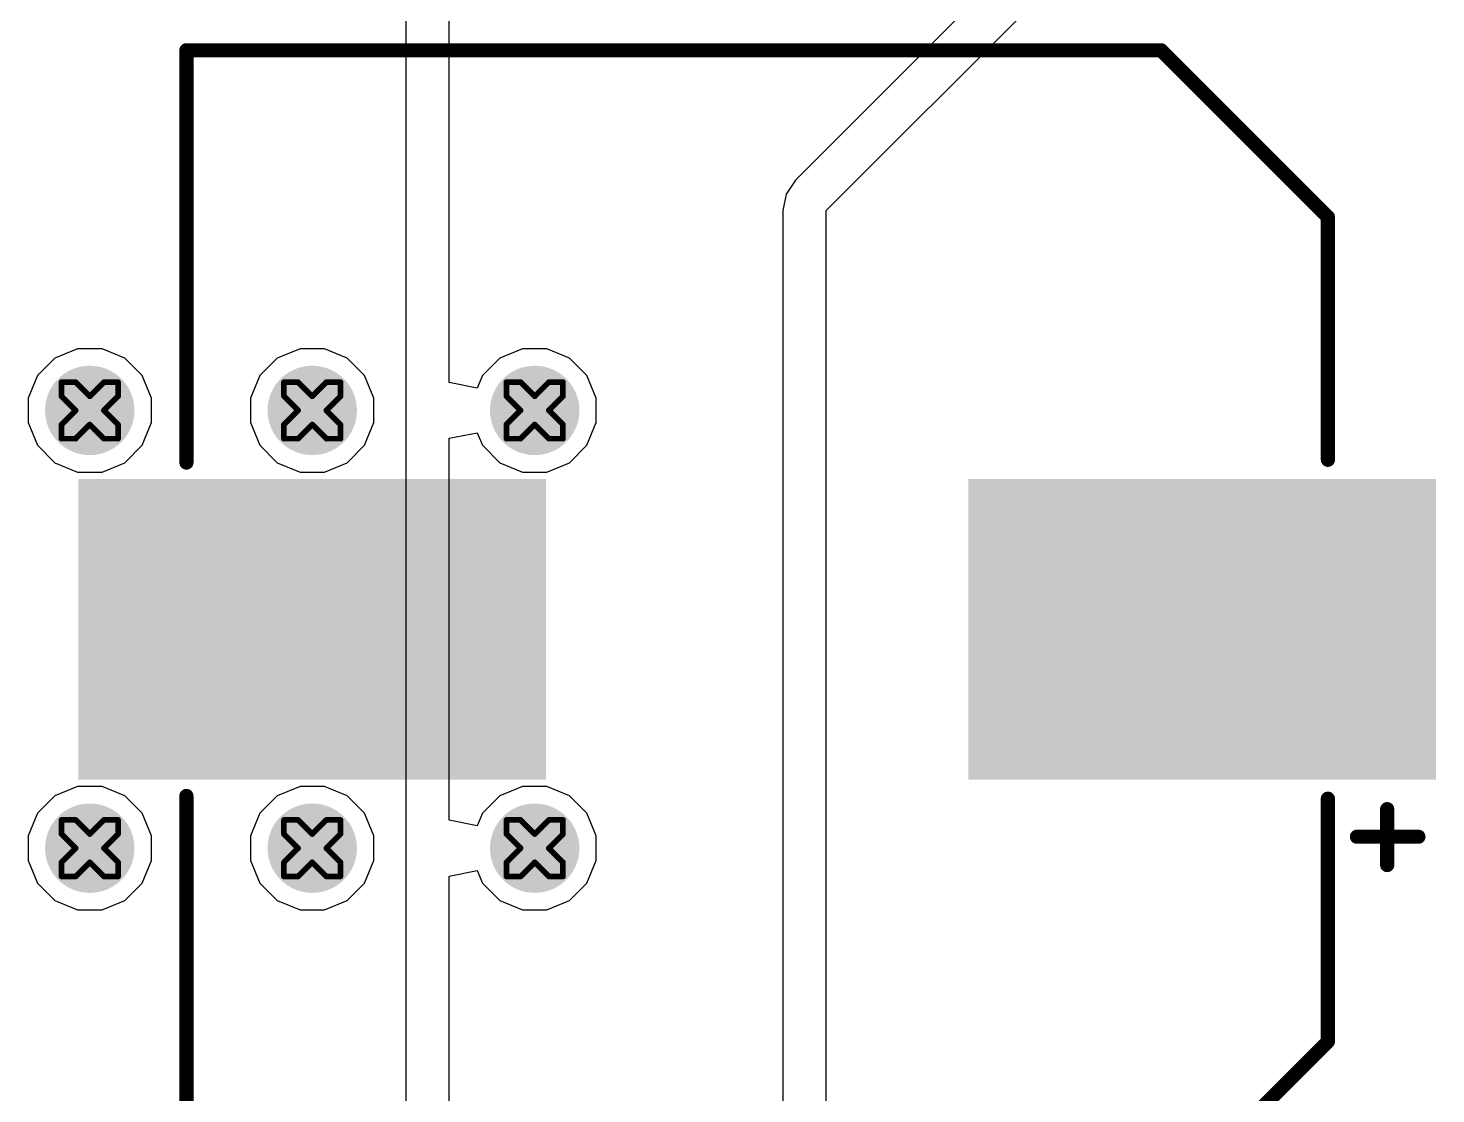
# Model space of a CAD drawing. Header units: inches. Extents: x 0 to 5379, y 0 to 5429.
# Drawn here: x 213.04 to 225.7, y 44.91 to 54.49 of the extents above; entities that cross this region are included whole.
import ezdxf

# ---------------------------------------------------------------- set-up
doc = ezdxf.new("R2010")
doc.units = ezdxf.units.IN
for name, color, linetype in [('Bottom Layer', 5, 'Continuous'), ('Bottom Solder', 6, 'Continuous'), ('Drill Drawing', 1, 'Continuous'), ('GND01', 16, 'Continuous'), ('GND02', 76, 'Continuous'), ('PWR', 156, 'Continuous'), ('SIG 01', 90, 'Continuous'), ('Top Layer', 1, 'Continuous'), ('Top Overlay', 2, 'Continuous'), ('Top Paste', 8, 'Continuous'), ('Top Solder', 216, 'Continuous'), ('Via Holes', 16, 'Continuous')]:
    doc.layers.add(name, color=color, linetype=linetype)

# ---------------------------------------------------------------- blocks, each defined once
blk = doc.blocks.new('UCD_220_F_10__D___8')
at = {"layer": 'Top Layer'}
for points in [[(-6, 1.25), (-2, 1.25), (-2, -1.25), (-6, -1.25)], [(2, 1.25), (6, 1.25), (6, -1.25), (2, -1.25)]]:
    blk.add_hatch(color=1, dxfattribs=at).paths.add_polyline_path(points)
at = {"layer": 'Top Paste'}
for points in [[(-6, 1.25), (-2, 1.25), (-2, -1.25), (-6, -1.25)], [(2, 1.25), (6, 1.25), (6, -1.25), (2, -1.25)]]:
    blk.add_hatch(color=8, dxfattribs=at).paths.add_polyline_path(points)
at = {"layer": 'Top Solder'}
for points in [[(-6.102, 1.352), (-1.898, 1.352), (-1.898, -1.352), (-6.102, -1.352)], [(1.898, 1.352), (6.102, 1.352), (6.102, -1.352), (1.898, -1.352)]]:
    blk.add_hatch(color=216, dxfattribs=at).paths.add_polyline_path(points)
at = {"layer": 'Top Overlay'}
for points in [[(-3.632, 5.207, 0.127, 0.127, 0), (-5.131, 3.708, 0.127, 0.127, 0)], [(5.131, 5.207, 0.127, 0.127, 0), (-3.632, 5.207, 0.127, 0.127, 0)], [(5.131, 5.207, 0.127, 0.127, 0), (5.131, 1.499, 0.127, 0.127, 0)], [(-5.131, 3.708, 0.127, 0.127, 0), (-5.131, 1.524, 0.127, 0.127, 0)], [(-5.664, 2.121, 0.127, 0.127, 0), (-5.664, 1.618, 0.127, 0.127, 0)], [(-5.392, 1.866, 0.127, 0.127, 0), (-5.946, 1.866, 0.127, 0.127, 0)], [(-5.131, -1.524, 0.127, 0.127, 0), (-5.131, -3.708, 0.127, 0.127, 0)], [(5.131, -1.499, 0.127, 0.127, 0), (5.131, -5.207, 0.127, 0.127, 0)], [(-3.632, -5.207, 0.127, 0.127, 0), (-5.131, -3.708, 0.127, 0.127, 0)], [(5.131, -5.207, 0.127, 0.127, 0), (-3.632, -5.207, 0.127, 0.127, 0)]]:
    blk.add_lwpolyline(points, format="xyseb", dxfattribs=at)
for points in [[(-3.664, 5.207, 0.0635, 0.0635, 1), (-3.6, 5.207, 0.0635, 0.0635, 1)], [(-3.664, 5.207, 0.0635, 0.0635, 1), (-3.6, 5.207, 0.0635, 0.0635, 1)], [(5.099, 5.207, 0.0635, 0.0635, 1), (5.163, 5.207, 0.0635, 0.0635, 1)], [(5.099, 5.207, 0.0635, 0.0635, 1), (5.163, 5.207, 0.0635, 0.0635, 1)], [(-5.163, 3.708, 0.0635, 0.0635, 1), (-5.099, 3.708, 0.0635, 0.0635, 1)], [(-5.163, 3.708, 0.0635, 0.0635, 1), (-5.099, 3.708, 0.0635, 0.0635, 1)], [(-5.696, 2.121, 0.0635, 0.0635, 1), (-5.632, 2.121, 0.0635, 0.0635, 1)], [(-5.977, 1.866, 0.0635, 0.0635, 1), (-5.914, 1.866, 0.0635, 0.0635, 1)], [(-5.424, 1.866, 0.0635, 0.0635, 1), (-5.36, 1.866, 0.0635, 0.0635, 1)], [(-5.696, 1.618, 0.0635, 0.0635, 1), (-5.632, 1.618, 0.0635, 0.0635, 1)], [(-5.163, 1.524, 0.0635, 0.0635, 1), (-5.099, 1.524, 0.0635, 0.0635, 1)], [(5.099, 1.499, 0.0635, 0.0635, 1), (5.163, 1.499, 0.0635, 0.0635, 1)], [(-5.163, -1.524, 0.0635, 0.0635, 1), (-5.099, -1.524, 0.0635, 0.0635, 1)], [(5.099, -1.499, 0.0635, 0.0635, 1), (5.163, -1.499, 0.0635, 0.0635, 1)], [(-5.163, -3.708, 0.0635, 0.0635, 1), (-5.099, -3.708, 0.0635, 0.0635, 1)], [(-5.163, -3.708, 0.0635, 0.0635, 1), (-5.099, -3.708, 0.0635, 0.0635, 1)], [(-3.664, -5.207, 0.0635, 0.0635, 1), (-3.6, -5.207, 0.0635, 0.0635, 1)], [(-3.664, -5.207, 0.0635, 0.0635, 1), (-3.6, -5.207, 0.0635, 0.0635, 1)], [(5.099, -5.207, 0.0635, 0.0635, 1), (5.163, -5.207, 0.0635, 0.0635, 1)], [(5.099, -5.207, 0.0635, 0.0635, 1), (5.163, -5.207, 0.0635, 0.0635, 1)]]:
    blk.add_lwpolyline(points, format="xyseb", close=True, dxfattribs=at)

msp = doc.modelspace()

# ---------------------------------------------------------------- hatches: boundary and pattern name
at = {"layer": 'Bottom Layer'}
h = msp.add_hatch(color=5, dxfattribs=at)
edge = h.paths.add_edge_path()
edge.add_arc((213.597, 51.054), 0.3, 0, 360)
h = msp.add_hatch(color=5, dxfattribs=at)
edge = h.paths.add_edge_path()
edge.add_arc((215.597, 51.054), 0.3, 0, 360)
h = msp.add_hatch(color=5, dxfattribs=at)
edge = h.paths.add_edge_path()
edge.add_arc((217.597, 51.054), 0.3, 0, 360)
h = msp.add_hatch(color=5, dxfattribs=at)
edge = h.paths.add_edge_path()
edge.add_arc((213.597, 47.117), 0.3, 0, 360)
h = msp.add_hatch(color=5, dxfattribs=at)
edge = h.paths.add_edge_path()
edge.add_arc((215.597, 47.117), 0.3, 0, 360)
h = msp.add_hatch(color=5, dxfattribs=at)
edge = h.paths.add_edge_path()
edge.add_arc((217.597, 47.117), 0.3, 0, 360)
at = {"layer": 'Bottom Solder'}
h = msp.add_hatch(color=6, dxfattribs=at)
edge = h.paths.add_edge_path()
edge.add_arc((213.597, 51.054), 0.402, 0, 360)
h = msp.add_hatch(color=6, dxfattribs=at)
edge = h.paths.add_edge_path()
edge.add_arc((215.597, 51.054), 0.402, 0, 360)
h = msp.add_hatch(color=6, dxfattribs=at)
edge = h.paths.add_edge_path()
edge.add_arc((217.597, 51.054), 0.402, 0, 360)
h = msp.add_hatch(color=6, dxfattribs=at)
edge = h.paths.add_edge_path()
edge.add_arc((213.597, 47.117), 0.402, 0, 360)
h = msp.add_hatch(color=6, dxfattribs=at)
edge = h.paths.add_edge_path()
edge.add_arc((215.597, 47.117), 0.402, 0, 360)
h = msp.add_hatch(color=6, dxfattribs=at)
edge = h.paths.add_edge_path()
edge.add_arc((217.597, 47.117), 0.402, 0, 360)
at = {"layer": 'GND01'}
h = msp.add_hatch(color=16, dxfattribs=at)
edge = h.paths.add_edge_path()
edge.add_arc((213.597, 51.054), 0.3, 0, 360)
h = msp.add_hatch(color=16, dxfattribs=at)
edge = h.paths.add_edge_path()
edge.add_arc((215.597, 51.054), 0.3, 0, 360)
h = msp.add_hatch(color=16, dxfattribs=at)
edge = h.paths.add_edge_path()
edge.add_arc((217.597, 51.054), 0.3, 0, 360)
h = msp.add_hatch(color=16, dxfattribs=at)
edge = h.paths.add_edge_path()
edge.add_arc((213.597, 47.117), 0.3, 0, 360)
h = msp.add_hatch(color=16, dxfattribs=at)
edge = h.paths.add_edge_path()
edge.add_arc((215.597, 47.117), 0.3, 0, 360)
h = msp.add_hatch(color=16, dxfattribs=at)
edge = h.paths.add_edge_path()
edge.add_arc((217.597, 47.117), 0.3, 0, 360)
at = {"layer": 'GND02'}
h = msp.add_hatch(color=76, dxfattribs=at)
edge = h.paths.add_edge_path()
edge.add_arc((213.597, 51.054), 0.3, 0, 360)
h = msp.add_hatch(color=76, dxfattribs=at)
edge = h.paths.add_edge_path()
edge.add_arc((215.597, 51.054), 0.3, 0, 360)
h = msp.add_hatch(color=76, dxfattribs=at)
edge = h.paths.add_edge_path()
edge.add_arc((217.597, 51.054), 0.3, 0, 360)
h = msp.add_hatch(color=76, dxfattribs=at)
edge = h.paths.add_edge_path()
edge.add_arc((213.597, 47.117), 0.3, 0, 360)
h = msp.add_hatch(color=76, dxfattribs=at)
edge = h.paths.add_edge_path()
edge.add_arc((215.597, 47.117), 0.3, 0, 360)
h = msp.add_hatch(color=76, dxfattribs=at)
edge = h.paths.add_edge_path()
edge.add_arc((217.597, 47.117), 0.3, 0, 360)
at = {"layer": 'PWR'}
h = msp.add_hatch(color=156, dxfattribs=at)
edge = h.paths.add_edge_path()
edge.add_arc((213.597, 51.054), 0.3, 0, 360)
h = msp.add_hatch(color=156, dxfattribs=at)
edge = h.paths.add_edge_path()
edge.add_arc((215.597, 51.054), 0.3, 0, 360)
h = msp.add_hatch(color=156, dxfattribs=at)
edge = h.paths.add_edge_path()
edge.add_arc((217.597, 51.054), 0.3, 0, 360)
h = msp.add_hatch(color=156, dxfattribs=at)
edge = h.paths.add_edge_path()
edge.add_arc((213.597, 47.117), 0.3, 0, 360)
h = msp.add_hatch(color=156, dxfattribs=at)
edge = h.paths.add_edge_path()
edge.add_arc((215.597, 47.117), 0.3, 0, 360)
h = msp.add_hatch(color=156, dxfattribs=at)
edge = h.paths.add_edge_path()
edge.add_arc((217.597, 47.117), 0.3, 0, 360)
at = {"layer": 'SIG 01'}
h = msp.add_hatch(color=90, dxfattribs=at)
edge = h.paths.add_edge_path()
edge.add_arc((213.597, 51.054), 0.3, 0, 360)
h = msp.add_hatch(color=90, dxfattribs=at)
edge = h.paths.add_edge_path()
edge.add_arc((215.597, 51.054), 0.3, 0, 360)
h = msp.add_hatch(color=90, dxfattribs=at)
edge = h.paths.add_edge_path()
edge.add_arc((217.597, 51.054), 0.3, 0, 360)
h = msp.add_hatch(color=90, dxfattribs=at)
edge = h.paths.add_edge_path()
edge.add_arc((213.597, 47.117), 0.3, 0, 360)
h = msp.add_hatch(color=90, dxfattribs=at)
edge = h.paths.add_edge_path()
edge.add_arc((215.597, 47.117), 0.3, 0, 360)
h = msp.add_hatch(color=90, dxfattribs=at)
edge = h.paths.add_edge_path()
edge.add_arc((217.597, 47.117), 0.3, 0, 360)
at = {"layer": 'Top Layer'}
h = msp.add_hatch(color=1, dxfattribs=at)
edge = h.paths.add_edge_path()
edge.add_arc((213.597, 51.054), 0.3, 0, 360)
h = msp.add_hatch(color=1, dxfattribs=at)
edge = h.paths.add_edge_path()
edge.add_arc((215.597, 51.054), 0.3, 0, 360)
h = msp.add_hatch(color=1, dxfattribs=at)
edge = h.paths.add_edge_path()
edge.add_arc((217.597, 51.054), 0.3, 0, 360)
h = msp.add_hatch(color=1, dxfattribs=at)
edge = h.paths.add_edge_path()
edge.add_arc((213.597, 47.117), 0.3, 0, 360)
h = msp.add_hatch(color=1, dxfattribs=at)
edge = h.paths.add_edge_path()
edge.add_arc((215.597, 47.117), 0.3, 0, 360)
h = msp.add_hatch(color=1, dxfattribs=at)
edge = h.paths.add_edge_path()
edge.add_arc((217.597, 47.117), 0.3, 0, 360)
at = {"layer": 'Top Solder'}
h = msp.add_hatch(color=216, dxfattribs=at)
edge = h.paths.add_edge_path()
edge.add_arc((213.597, 51.054), 0.402, 0, 360)
h = msp.add_hatch(color=216, dxfattribs=at)
edge = h.paths.add_edge_path()
edge.add_arc((215.597, 51.054), 0.402, 0, 360)
h = msp.add_hatch(color=216, dxfattribs=at)
edge = h.paths.add_edge_path()
edge.add_arc((217.597, 51.054), 0.402, 0, 360)
h = msp.add_hatch(color=216, dxfattribs=at)
edge = h.paths.add_edge_path()
edge.add_arc((213.597, 47.117), 0.402, 0, 360)
h = msp.add_hatch(color=216, dxfattribs=at)
edge = h.paths.add_edge_path()
edge.add_arc((215.597, 47.117), 0.402, 0, 360)
h = msp.add_hatch(color=216, dxfattribs=at)
edge = h.paths.add_edge_path()
edge.add_arc((217.597, 47.117), 0.402, 0, 360)
at = {"layer": 'Via Holes'}
h = msp.add_hatch(color=7, dxfattribs=at)
edge = h.paths.add_edge_path()
edge.add_arc((213.597, 51.054), 0.15, 0, 360)
h = msp.add_hatch(color=7, dxfattribs=at)
edge = h.paths.add_edge_path()
edge.add_arc((215.597, 51.054), 0.15, 0, 360)
h = msp.add_hatch(color=7, dxfattribs=at)
edge = h.paths.add_edge_path()
edge.add_arc((217.597, 51.054), 0.15, 0, 360)
h = msp.add_hatch(color=7, dxfattribs=at)
edge = h.paths.add_edge_path()
edge.add_arc((213.597, 47.117), 0.15, 0, 360)
h = msp.add_hatch(color=7, dxfattribs=at)
edge = h.paths.add_edge_path()
edge.add_arc((215.597, 47.117), 0.15, 0, 360)
h = msp.add_hatch(color=7, dxfattribs=at)
edge = h.paths.add_edge_path()
edge.add_arc((217.597, 47.117), 0.15, 0, 360)

# ---------------------------------------------------------------- linework, layer by layer
at = {"layer": 'Drill Drawing'}
for points in [[(213.343, 51.181, 0.0508, 0.0508, 0), (213.343, 51.308, 0.0508, 0.0508, 0)], [(213.343, 51.308, 0.0508, 0.0508, 0), (213.47, 51.308, 0.0508, 0.0508, 0)], [(213.47, 51.308, 0.0508, 0.0508, 0), (213.597, 51.181, 0.0508, 0.0508, 0)], [(213.597, 51.181, 0.0508, 0.0508, 0), (213.724, 51.308, 0.0508, 0.0508, 0)], [(213.724, 51.308, 0.0508, 0.0508, 0), (213.851, 51.308, 0.0508, 0.0508, 0)], [(213.851, 51.181, 0.0508, 0.0508, 0), (213.851, 51.308, 0.0508, 0.0508, 0)], [(215.343, 51.181, 0.0508, 0.0508, 0), (215.343, 51.308, 0.0508, 0.0508, 0)], [(215.343, 51.308, 0.0508, 0.0508, 0), (215.47, 51.308, 0.0508, 0.0508, 0)], [(215.47, 51.308, 0.0508, 0.0508, 0), (215.597, 51.181, 0.0508, 0.0508, 0)], [(215.597, 51.181, 0.0508, 0.0508, 0), (215.724, 51.308, 0.0508, 0.0508, 0)], [(215.724, 51.308, 0.0508, 0.0508, 0), (215.851, 51.308, 0.0508, 0.0508, 0)], [(215.851, 51.181, 0.0508, 0.0508, 0), (215.851, 51.308, 0.0508, 0.0508, 0)], [(217.343, 51.181, 0.0508, 0.0508, 0), (217.343, 51.308, 0.0508, 0.0508, 0)], [(217.343, 51.308, 0.0508, 0.0508, 0), (217.47, 51.308, 0.0508, 0.0508, 0)], [(217.47, 51.308, 0.0508, 0.0508, 0), (217.597, 51.181, 0.0508, 0.0508, 0)], [(217.597, 51.181, 0.0508, 0.0508, 0), (217.724, 51.308, 0.0508, 0.0508, 0)], [(217.724, 51.308, 0.0508, 0.0508, 0), (217.851, 51.308, 0.0508, 0.0508, 0)], [(217.851, 51.181, 0.0508, 0.0508, 0), (217.851, 51.308, 0.0508, 0.0508, 0)], [(213.343, 51.181, 0.0508, 0.0508, 0), (213.47, 51.054, 0.0508, 0.0508, 0)], [(213.724, 51.054, 0.0508, 0.0508, 0), (213.851, 51.181, 0.0508, 0.0508, 0)], [(215.343, 51.181, 0.0508, 0.0508, 0), (215.47, 51.054, 0.0508, 0.0508, 0)], [(215.724, 51.054, 0.0508, 0.0508, 0), (215.851, 51.181, 0.0508, 0.0508, 0)], [(217.343, 51.181, 0.0508, 0.0508, 0), (217.47, 51.054, 0.0508, 0.0508, 0)], [(217.724, 51.054, 0.0508, 0.0508, 0), (217.851, 51.181, 0.0508, 0.0508, 0)], [(213.343, 50.927, 0.0508, 0.0508, 0), (213.47, 51.054, 0.0508, 0.0508, 0)], [(213.724, 51.054, 0.0508, 0.0508, 0), (213.851, 50.927, 0.0508, 0.0508, 0)], [(215.343, 50.927, 0.0508, 0.0508, 0), (215.47, 51.054, 0.0508, 0.0508, 0)], [(215.724, 51.054, 0.0508, 0.0508, 0), (215.851, 50.927, 0.0508, 0.0508, 0)], [(217.343, 50.927, 0.0508, 0.0508, 0), (217.47, 51.054, 0.0508, 0.0508, 0)], [(217.724, 51.054, 0.0508, 0.0508, 0), (217.851, 50.927, 0.0508, 0.0508, 0)], [(213.343, 50.8, 0.0508, 0.0508, 0), (213.343, 50.927, 0.0508, 0.0508, 0)], [(213.47, 50.8, 0.0508, 0.0508, 0), (213.597, 50.927, 0.0508, 0.0508, 0)], [(213.597, 50.927, 0.0508, 0.0508, 0), (213.724, 50.8, 0.0508, 0.0508, 0)], [(213.851, 50.8, 0.0508, 0.0508, 0), (213.851, 50.927, 0.0508, 0.0508, 0)], [(215.343, 50.8, 0.0508, 0.0508, 0), (215.343, 50.927, 0.0508, 0.0508, 0)], [(215.47, 50.8, 0.0508, 0.0508, 0), (215.597, 50.927, 0.0508, 0.0508, 0)], [(215.597, 50.927, 0.0508, 0.0508, 0), (215.724, 50.8, 0.0508, 0.0508, 0)], [(215.851, 50.8, 0.0508, 0.0508, 0), (215.851, 50.927, 0.0508, 0.0508, 0)], [(217.343, 50.8, 0.0508, 0.0508, 0), (217.343, 50.927, 0.0508, 0.0508, 0)], [(217.47, 50.8, 0.0508, 0.0508, 0), (217.597, 50.927, 0.0508, 0.0508, 0)], [(217.597, 50.927, 0.0508, 0.0508, 0), (217.724, 50.8, 0.0508, 0.0508, 0)], [(217.851, 50.8, 0.0508, 0.0508, 0), (217.851, 50.927, 0.0508, 0.0508, 0)], [(213.343, 50.8, 0.0508, 0.0508, 0), (213.47, 50.8, 0.0508, 0.0508, 0)], [(213.724, 50.8, 0.0508, 0.0508, 0), (213.851, 50.8, 0.0508, 0.0508, 0)], [(215.343, 50.8, 0.0508, 0.0508, 0), (215.47, 50.8, 0.0508, 0.0508, 0)], [(215.724, 50.8, 0.0508, 0.0508, 0), (215.851, 50.8, 0.0508, 0.0508, 0)], [(217.343, 50.8, 0.0508, 0.0508, 0), (217.47, 50.8, 0.0508, 0.0508, 0)], [(217.724, 50.8, 0.0508, 0.0508, 0), (217.851, 50.8, 0.0508, 0.0508, 0)], [(213.343, 47.244, 0.0508, 0.0508, 0), (213.343, 47.371, 0.0508, 0.0508, 0)], [(213.343, 47.371, 0.0508, 0.0508, 0), (213.47, 47.371, 0.0508, 0.0508, 0)], [(213.47, 47.371, 0.0508, 0.0508, 0), (213.597, 47.244, 0.0508, 0.0508, 0)], [(213.597, 47.244, 0.0508, 0.0508, 0), (213.724, 47.371, 0.0508, 0.0508, 0)], [(213.724, 47.371, 0.0508, 0.0508, 0), (213.851, 47.371, 0.0508, 0.0508, 0)], [(213.851, 47.244, 0.0508, 0.0508, 0), (213.851, 47.371, 0.0508, 0.0508, 0)], [(215.343, 47.244, 0.0508, 0.0508, 0), (215.343, 47.371, 0.0508, 0.0508, 0)], [(215.343, 47.371, 0.0508, 0.0508, 0), (215.47, 47.371, 0.0508, 0.0508, 0)], [(215.47, 47.371, 0.0508, 0.0508, 0), (215.597, 47.244, 0.0508, 0.0508, 0)], [(215.597, 47.244, 0.0508, 0.0508, 0), (215.724, 47.371, 0.0508, 0.0508, 0)], [(215.724, 47.371, 0.0508, 0.0508, 0), (215.851, 47.371, 0.0508, 0.0508, 0)], [(215.851, 47.244, 0.0508, 0.0508, 0), (215.851, 47.371, 0.0508, 0.0508, 0)], [(217.343, 47.244, 0.0508, 0.0508, 0), (217.343, 47.371, 0.0508, 0.0508, 0)], [(217.343, 47.371, 0.0508, 0.0508, 0), (217.47, 47.371, 0.0508, 0.0508, 0)], [(217.47, 47.371, 0.0508, 0.0508, 0), (217.597, 47.244, 0.0508, 0.0508, 0)], [(217.597, 47.244, 0.0508, 0.0508, 0), (217.724, 47.371, 0.0508, 0.0508, 0)], [(217.724, 47.371, 0.0508, 0.0508, 0), (217.851, 47.371, 0.0508, 0.0508, 0)], [(217.851, 47.244, 0.0508, 0.0508, 0), (217.851, 47.371, 0.0508, 0.0508, 0)], [(213.343, 47.244, 0.0508, 0.0508, 0), (213.47, 47.117, 0.0508, 0.0508, 0)], [(213.724, 47.117, 0.0508, 0.0508, 0), (213.851, 47.244, 0.0508, 0.0508, 0)], [(215.343, 47.244, 0.0508, 0.0508, 0), (215.47, 47.117, 0.0508, 0.0508, 0)], [(215.724, 47.117, 0.0508, 0.0508, 0), (215.851, 47.244, 0.0508, 0.0508, 0)], [(217.343, 47.244, 0.0508, 0.0508, 0), (217.47, 47.117, 0.0508, 0.0508, 0)], [(217.724, 47.117, 0.0508, 0.0508, 0), (217.851, 47.244, 0.0508, 0.0508, 0)], [(213.343, 46.99, 0.0508, 0.0508, 0), (213.47, 47.117, 0.0508, 0.0508, 0)], [(213.724, 47.117, 0.0508, 0.0508, 0), (213.851, 46.99, 0.0508, 0.0508, 0)], [(215.343, 46.99, 0.0508, 0.0508, 0), (215.47, 47.117, 0.0508, 0.0508, 0)], [(215.724, 47.117, 0.0508, 0.0508, 0), (215.851, 46.99, 0.0508, 0.0508, 0)], [(217.343, 46.99, 0.0508, 0.0508, 0), (217.47, 47.117, 0.0508, 0.0508, 0)], [(217.724, 47.117, 0.0508, 0.0508, 0), (217.851, 46.99, 0.0508, 0.0508, 0)], [(213.343, 46.863, 0.0508, 0.0508, 0), (213.343, 46.99, 0.0508, 0.0508, 0)], [(213.47, 46.863, 0.0508, 0.0508, 0), (213.597, 46.99, 0.0508, 0.0508, 0)], [(213.597, 46.99, 0.0508, 0.0508, 0), (213.724, 46.863, 0.0508, 0.0508, 0)], [(213.851, 46.863, 0.0508, 0.0508, 0), (213.851, 46.99, 0.0508, 0.0508, 0)], [(215.343, 46.863, 0.0508, 0.0508, 0), (215.343, 46.99, 0.0508, 0.0508, 0)], [(215.47, 46.863, 0.0508, 0.0508, 0), (215.597, 46.99, 0.0508, 0.0508, 0)], [(215.597, 46.99, 0.0508, 0.0508, 0), (215.724, 46.863, 0.0508, 0.0508, 0)], [(215.851, 46.863, 0.0508, 0.0508, 0), (215.851, 46.99, 0.0508, 0.0508, 0)], [(217.343, 46.863, 0.0508, 0.0508, 0), (217.343, 46.99, 0.0508, 0.0508, 0)], [(217.47, 46.863, 0.0508, 0.0508, 0), (217.597, 46.99, 0.0508, 0.0508, 0)], [(217.597, 46.99, 0.0508, 0.0508, 0), (217.724, 46.863, 0.0508, 0.0508, 0)], [(217.851, 46.863, 0.0508, 0.0508, 0), (217.851, 46.99, 0.0508, 0.0508, 0)], [(213.343, 46.863, 0.0508, 0.0508, 0), (213.47, 46.863, 0.0508, 0.0508, 0)], [(213.724, 46.863, 0.0508, 0.0508, 0), (213.851, 46.863, 0.0508, 0.0508, 0)], [(215.343, 46.863, 0.0508, 0.0508, 0), (215.47, 46.863, 0.0508, 0.0508, 0)], [(215.724, 46.863, 0.0508, 0.0508, 0), (215.851, 46.863, 0.0508, 0.0508, 0)], [(217.343, 46.863, 0.0508, 0.0508, 0), (217.47, 46.863, 0.0508, 0.0508, 0)], [(217.724, 46.863, 0.0508, 0.0508, 0), (217.851, 46.863, 0.0508, 0.0508, 0)]]:
    msp.add_lwpolyline(points, format="xyseb", dxfattribs=at)
for points in [[(213.33, 51.308, 0.0254, 0.0254, 1), (213.356, 51.308, 0.0254, 0.0254, 1)], [(213.33, 51.308, 0.0254, 0.0254, 1), (213.356, 51.308, 0.0254, 0.0254, 1)], [(213.457, 51.308, 0.0254, 0.0254, 1), (213.483, 51.308, 0.0254, 0.0254, 1)], [(213.457, 51.308, 0.0254, 0.0254, 1), (213.483, 51.308, 0.0254, 0.0254, 1)], [(213.711, 51.308, 0.0254, 0.0254, 1), (213.737, 51.308, 0.0254, 0.0254, 1)], [(213.711, 51.308, 0.0254, 0.0254, 1), (213.737, 51.308, 0.0254, 0.0254, 1)], [(213.838, 51.308, 0.0254, 0.0254, 1), (213.864, 51.308, 0.0254, 0.0254, 1)], [(213.838, 51.308, 0.0254, 0.0254, 1), (213.864, 51.308, 0.0254, 0.0254, 1)], [(215.33, 51.308, 0.0254, 0.0254, 1), (215.356, 51.308, 0.0254, 0.0254, 1)], [(215.33, 51.308, 0.0254, 0.0254, 1), (215.356, 51.308, 0.0254, 0.0254, 1)], [(215.457, 51.308, 0.0254, 0.0254, 1), (215.483, 51.308, 0.0254, 0.0254, 1)], [(215.457, 51.308, 0.0254, 0.0254, 1), (215.483, 51.308, 0.0254, 0.0254, 1)], [(215.711, 51.308, 0.0254, 0.0254, 1), (215.737, 51.308, 0.0254, 0.0254, 1)], [(215.711, 51.308, 0.0254, 0.0254, 1), (215.737, 51.308, 0.0254, 0.0254, 1)], [(215.838, 51.308, 0.0254, 0.0254, 1), (215.864, 51.308, 0.0254, 0.0254, 1)], [(215.838, 51.308, 0.0254, 0.0254, 1), (215.864, 51.308, 0.0254, 0.0254, 1)], [(217.33, 51.308, 0.0254, 0.0254, 1), (217.356, 51.308, 0.0254, 0.0254, 1)], [(217.33, 51.308, 0.0254, 0.0254, 1), (217.356, 51.308, 0.0254, 0.0254, 1)], [(217.457, 51.308, 0.0254, 0.0254, 1), (217.483, 51.308, 0.0254, 0.0254, 1)], [(217.457, 51.308, 0.0254, 0.0254, 1), (217.483, 51.308, 0.0254, 0.0254, 1)], [(217.711, 51.308, 0.0254, 0.0254, 1), (217.737, 51.308, 0.0254, 0.0254, 1)], [(217.711, 51.308, 0.0254, 0.0254, 1), (217.737, 51.308, 0.0254, 0.0254, 1)], [(217.838, 51.308, 0.0254, 0.0254, 1), (217.864, 51.308, 0.0254, 0.0254, 1)], [(217.838, 51.308, 0.0254, 0.0254, 1), (217.864, 51.308, 0.0254, 0.0254, 1)], [(213.33, 51.181, 0.0254, 0.0254, 1), (213.356, 51.181, 0.0254, 0.0254, 1)], [(213.33, 51.181, 0.0254, 0.0254, 1), (213.356, 51.181, 0.0254, 0.0254, 1)], [(213.584, 51.181, 0.0254, 0.0254, 1), (213.61, 51.181, 0.0254, 0.0254, 1)], [(213.584, 51.181, 0.0254, 0.0254, 1), (213.61, 51.181, 0.0254, 0.0254, 1)], [(213.838, 51.181, 0.0254, 0.0254, 1), (213.864, 51.181, 0.0254, 0.0254, 1)], [(213.838, 51.181, 0.0254, 0.0254, 1), (213.864, 51.181, 0.0254, 0.0254, 1)], [(215.33, 51.181, 0.0254, 0.0254, 1), (215.356, 51.181, 0.0254, 0.0254, 1)], [(215.33, 51.181, 0.0254, 0.0254, 1), (215.356, 51.181, 0.0254, 0.0254, 1)], [(215.584, 51.181, 0.0254, 0.0254, 1), (215.61, 51.181, 0.0254, 0.0254, 1)], [(215.584, 51.181, 0.0254, 0.0254, 1), (215.61, 51.181, 0.0254, 0.0254, 1)], [(215.838, 51.181, 0.0254, 0.0254, 1), (215.864, 51.181, 0.0254, 0.0254, 1)], [(215.838, 51.181, 0.0254, 0.0254, 1), (215.864, 51.181, 0.0254, 0.0254, 1)], [(217.33, 51.181, 0.0254, 0.0254, 1), (217.356, 51.181, 0.0254, 0.0254, 1)], [(217.33, 51.181, 0.0254, 0.0254, 1), (217.356, 51.181, 0.0254, 0.0254, 1)], [(217.584, 51.181, 0.0254, 0.0254, 1), (217.61, 51.181, 0.0254, 0.0254, 1)], [(217.584, 51.181, 0.0254, 0.0254, 1), (217.61, 51.181, 0.0254, 0.0254, 1)], [(217.838, 51.181, 0.0254, 0.0254, 1), (217.864, 51.181, 0.0254, 0.0254, 1)], [(217.838, 51.181, 0.0254, 0.0254, 1), (217.864, 51.181, 0.0254, 0.0254, 1)], [(213.457, 51.054, 0.0254, 0.0254, 1), (213.483, 51.054, 0.0254, 0.0254, 1)], [(213.457, 51.054, 0.0254, 0.0254, 1), (213.483, 51.054, 0.0254, 0.0254, 1)], [(213.711, 51.054, 0.0254, 0.0254, 1), (213.737, 51.054, 0.0254, 0.0254, 1)], [(213.711, 51.054, 0.0254, 0.0254, 1), (213.737, 51.054, 0.0254, 0.0254, 1)], [(215.457, 51.054, 0.0254, 0.0254, 1), (215.483, 51.054, 0.0254, 0.0254, 1)], [(215.457, 51.054, 0.0254, 0.0254, 1), (215.483, 51.054, 0.0254, 0.0254, 1)], [(215.711, 51.054, 0.0254, 0.0254, 1), (215.737, 51.054, 0.0254, 0.0254, 1)], [(215.711, 51.054, 0.0254, 0.0254, 1), (215.737, 51.054, 0.0254, 0.0254, 1)], [(217.457, 51.054, 0.0254, 0.0254, 1), (217.483, 51.054, 0.0254, 0.0254, 1)], [(217.457, 51.054, 0.0254, 0.0254, 1), (217.483, 51.054, 0.0254, 0.0254, 1)], [(217.711, 51.054, 0.0254, 0.0254, 1), (217.737, 51.054, 0.0254, 0.0254, 1)], [(217.711, 51.054, 0.0254, 0.0254, 1), (217.737, 51.054, 0.0254, 0.0254, 1)], [(213.33, 50.927, 0.0254, 0.0254, 1), (213.356, 50.927, 0.0254, 0.0254, 1)], [(213.33, 50.927, 0.0254, 0.0254, 1), (213.356, 50.927, 0.0254, 0.0254, 1)], [(213.584, 50.927, 0.0254, 0.0254, 1), (213.61, 50.927, 0.0254, 0.0254, 1)], [(213.584, 50.927, 0.0254, 0.0254, 1), (213.61, 50.927, 0.0254, 0.0254, 1)], [(213.838, 50.927, 0.0254, 0.0254, 1), (213.864, 50.927, 0.0254, 0.0254, 1)], [(213.838, 50.927, 0.0254, 0.0254, 1), (213.864, 50.927, 0.0254, 0.0254, 1)], [(215.33, 50.927, 0.0254, 0.0254, 1), (215.356, 50.927, 0.0254, 0.0254, 1)], [(215.33, 50.927, 0.0254, 0.0254, 1), (215.356, 50.927, 0.0254, 0.0254, 1)], [(215.584, 50.927, 0.0254, 0.0254, 1), (215.61, 50.927, 0.0254, 0.0254, 1)], [(215.584, 50.927, 0.0254, 0.0254, 1), (215.61, 50.927, 0.0254, 0.0254, 1)], [(215.838, 50.927, 0.0254, 0.0254, 1), (215.864, 50.927, 0.0254, 0.0254, 1)], [(215.838, 50.927, 0.0254, 0.0254, 1), (215.864, 50.927, 0.0254, 0.0254, 1)], [(217.33, 50.927, 0.0254, 0.0254, 1), (217.356, 50.927, 0.0254, 0.0254, 1)], [(217.33, 50.927, 0.0254, 0.0254, 1), (217.356, 50.927, 0.0254, 0.0254, 1)], [(217.584, 50.927, 0.0254, 0.0254, 1), (217.61, 50.927, 0.0254, 0.0254, 1)], [(217.584, 50.927, 0.0254, 0.0254, 1), (217.61, 50.927, 0.0254, 0.0254, 1)], [(217.838, 50.927, 0.0254, 0.0254, 1), (217.864, 50.927, 0.0254, 0.0254, 1)], [(217.838, 50.927, 0.0254, 0.0254, 1), (217.864, 50.927, 0.0254, 0.0254, 1)], [(213.33, 50.8, 0.0254, 0.0254, 1), (213.356, 50.8, 0.0254, 0.0254, 1)], [(213.33, 50.8, 0.0254, 0.0254, 1), (213.356, 50.8, 0.0254, 0.0254, 1)], [(213.457, 50.8, 0.0254, 0.0254, 1), (213.483, 50.8, 0.0254, 0.0254, 1)], [(213.457, 50.8, 0.0254, 0.0254, 1), (213.483, 50.8, 0.0254, 0.0254, 1)], [(213.711, 50.8, 0.0254, 0.0254, 1), (213.737, 50.8, 0.0254, 0.0254, 1)], [(213.711, 50.8, 0.0254, 0.0254, 1), (213.737, 50.8, 0.0254, 0.0254, 1)], [(213.838, 50.8, 0.0254, 0.0254, 1), (213.864, 50.8, 0.0254, 0.0254, 1)], [(213.838, 50.8, 0.0254, 0.0254, 1), (213.864, 50.8, 0.0254, 0.0254, 1)], [(215.33, 50.8, 0.0254, 0.0254, 1), (215.356, 50.8, 0.0254, 0.0254, 1)], [(215.33, 50.8, 0.0254, 0.0254, 1), (215.356, 50.8, 0.0254, 0.0254, 1)], [(215.457, 50.8, 0.0254, 0.0254, 1), (215.483, 50.8, 0.0254, 0.0254, 1)], [(215.457, 50.8, 0.0254, 0.0254, 1), (215.483, 50.8, 0.0254, 0.0254, 1)], [(215.711, 50.8, 0.0254, 0.0254, 1), (215.737, 50.8, 0.0254, 0.0254, 1)], [(215.711, 50.8, 0.0254, 0.0254, 1), (215.737, 50.8, 0.0254, 0.0254, 1)], [(215.838, 50.8, 0.0254, 0.0254, 1), (215.864, 50.8, 0.0254, 0.0254, 1)], [(215.838, 50.8, 0.0254, 0.0254, 1), (215.864, 50.8, 0.0254, 0.0254, 1)], [(217.33, 50.8, 0.0254, 0.0254, 1), (217.356, 50.8, 0.0254, 0.0254, 1)], [(217.33, 50.8, 0.0254, 0.0254, 1), (217.356, 50.8, 0.0254, 0.0254, 1)], [(217.457, 50.8, 0.0254, 0.0254, 1), (217.483, 50.8, 0.0254, 0.0254, 1)], [(217.457, 50.8, 0.0254, 0.0254, 1), (217.483, 50.8, 0.0254, 0.0254, 1)], [(217.711, 50.8, 0.0254, 0.0254, 1), (217.737, 50.8, 0.0254, 0.0254, 1)], [(217.711, 50.8, 0.0254, 0.0254, 1), (217.737, 50.8, 0.0254, 0.0254, 1)], [(217.838, 50.8, 0.0254, 0.0254, 1), (217.864, 50.8, 0.0254, 0.0254, 1)], [(217.838, 50.8, 0.0254, 0.0254, 1), (217.864, 50.8, 0.0254, 0.0254, 1)], [(213.33, 47.371, 0.0254, 0.0254, 1), (213.356, 47.371, 0.0254, 0.0254, 1)], [(213.33, 47.371, 0.0254, 0.0254, 1), (213.356, 47.371, 0.0254, 0.0254, 1)], [(213.457, 47.371, 0.0254, 0.0254, 1), (213.483, 47.371, 0.0254, 0.0254, 1)], [(213.457, 47.371, 0.0254, 0.0254, 1), (213.483, 47.371, 0.0254, 0.0254, 1)], [(213.711, 47.371, 0.0254, 0.0254, 1), (213.737, 47.371, 0.0254, 0.0254, 1)], [(213.711, 47.371, 0.0254, 0.0254, 1), (213.737, 47.371, 0.0254, 0.0254, 1)], [(213.838, 47.371, 0.0254, 0.0254, 1), (213.864, 47.371, 0.0254, 0.0254, 1)], [(213.838, 47.371, 0.0254, 0.0254, 1), (213.864, 47.371, 0.0254, 0.0254, 1)], [(215.33, 47.371, 0.0254, 0.0254, 1), (215.356, 47.371, 0.0254, 0.0254, 1)], [(215.33, 47.371, 0.0254, 0.0254, 1), (215.356, 47.371, 0.0254, 0.0254, 1)], [(215.457, 47.371, 0.0254, 0.0254, 1), (215.483, 47.371, 0.0254, 0.0254, 1)], [(215.457, 47.371, 0.0254, 0.0254, 1), (215.483, 47.371, 0.0254, 0.0254, 1)], [(215.711, 47.371, 0.0254, 0.0254, 1), (215.737, 47.371, 0.0254, 0.0254, 1)], [(215.711, 47.371, 0.0254, 0.0254, 1), (215.737, 47.371, 0.0254, 0.0254, 1)], [(215.838, 47.371, 0.0254, 0.0254, 1), (215.864, 47.371, 0.0254, 0.0254, 1)], [(215.838, 47.371, 0.0254, 0.0254, 1), (215.864, 47.371, 0.0254, 0.0254, 1)], [(217.33, 47.371, 0.0254, 0.0254, 1), (217.356, 47.371, 0.0254, 0.0254, 1)], [(217.33, 47.371, 0.0254, 0.0254, 1), (217.356, 47.371, 0.0254, 0.0254, 1)], [(217.457, 47.371, 0.0254, 0.0254, 1), (217.483, 47.371, 0.0254, 0.0254, 1)], [(217.457, 47.371, 0.0254, 0.0254, 1), (217.483, 47.371, 0.0254, 0.0254, 1)], [(217.711, 47.371, 0.0254, 0.0254, 1), (217.737, 47.371, 0.0254, 0.0254, 1)], [(217.711, 47.371, 0.0254, 0.0254, 1), (217.737, 47.371, 0.0254, 0.0254, 1)], [(217.838, 47.371, 0.0254, 0.0254, 1), (217.864, 47.371, 0.0254, 0.0254, 1)], [(217.838, 47.371, 0.0254, 0.0254, 1), (217.864, 47.371, 0.0254, 0.0254, 1)], [(213.33, 47.244, 0.0254, 0.0254, 1), (213.356, 47.244, 0.0254, 0.0254, 1)], [(213.33, 47.244, 0.0254, 0.0254, 1), (213.356, 47.244, 0.0254, 0.0254, 1)], [(213.584, 47.244, 0.0254, 0.0254, 1), (213.61, 47.244, 0.0254, 0.0254, 1)], [(213.584, 47.244, 0.0254, 0.0254, 1), (213.61, 47.244, 0.0254, 0.0254, 1)], [(213.838, 47.244, 0.0254, 0.0254, 1), (213.864, 47.244, 0.0254, 0.0254, 1)], [(213.838, 47.244, 0.0254, 0.0254, 1), (213.864, 47.244, 0.0254, 0.0254, 1)], [(215.33, 47.244, 0.0254, 0.0254, 1), (215.356, 47.244, 0.0254, 0.0254, 1)], [(215.33, 47.244, 0.0254, 0.0254, 1), (215.356, 47.244, 0.0254, 0.0254, 1)], [(215.584, 47.244, 0.0254, 0.0254, 1), (215.61, 47.244, 0.0254, 0.0254, 1)], [(215.584, 47.244, 0.0254, 0.0254, 1), (215.61, 47.244, 0.0254, 0.0254, 1)], [(215.838, 47.244, 0.0254, 0.0254, 1), (215.864, 47.244, 0.0254, 0.0254, 1)], [(215.838, 47.244, 0.0254, 0.0254, 1), (215.864, 47.244, 0.0254, 0.0254, 1)], [(217.33, 47.244, 0.0254, 0.0254, 1), (217.356, 47.244, 0.0254, 0.0254, 1)], [(217.33, 47.244, 0.0254, 0.0254, 1), (217.356, 47.244, 0.0254, 0.0254, 1)], [(217.584, 47.244, 0.0254, 0.0254, 1), (217.61, 47.244, 0.0254, 0.0254, 1)], [(217.584, 47.244, 0.0254, 0.0254, 1), (217.61, 47.244, 0.0254, 0.0254, 1)], [(217.838, 47.244, 0.0254, 0.0254, 1), (217.864, 47.244, 0.0254, 0.0254, 1)], [(217.838, 47.244, 0.0254, 0.0254, 1), (217.864, 47.244, 0.0254, 0.0254, 1)], [(213.457, 47.117, 0.0254, 0.0254, 1), (213.483, 47.117, 0.0254, 0.0254, 1)], [(213.457, 47.117, 0.0254, 0.0254, 1), (213.483, 47.117, 0.0254, 0.0254, 1)], [(213.711, 47.117, 0.0254, 0.0254, 1), (213.737, 47.117, 0.0254, 0.0254, 1)], [(213.711, 47.117, 0.0254, 0.0254, 1), (213.737, 47.117, 0.0254, 0.0254, 1)], [(215.457, 47.117, 0.0254, 0.0254, 1), (215.483, 47.117, 0.0254, 0.0254, 1)], [(215.457, 47.117, 0.0254, 0.0254, 1), (215.483, 47.117, 0.0254, 0.0254, 1)], [(215.711, 47.117, 0.0254, 0.0254, 1), (215.737, 47.117, 0.0254, 0.0254, 1)], [(215.711, 47.117, 0.0254, 0.0254, 1), (215.737, 47.117, 0.0254, 0.0254, 1)], [(217.457, 47.117, 0.0254, 0.0254, 1), (217.483, 47.117, 0.0254, 0.0254, 1)], [(217.457, 47.117, 0.0254, 0.0254, 1), (217.483, 47.117, 0.0254, 0.0254, 1)], [(217.711, 47.117, 0.0254, 0.0254, 1), (217.737, 47.117, 0.0254, 0.0254, 1)], [(217.711, 47.117, 0.0254, 0.0254, 1), (217.737, 47.117, 0.0254, 0.0254, 1)], [(213.33, 46.99, 0.0254, 0.0254, 1), (213.356, 46.99, 0.0254, 0.0254, 1)], [(213.33, 46.99, 0.0254, 0.0254, 1), (213.356, 46.99, 0.0254, 0.0254, 1)], [(213.584, 46.99, 0.0254, 0.0254, 1), (213.61, 46.99, 0.0254, 0.0254, 1)], [(213.584, 46.99, 0.0254, 0.0254, 1), (213.61, 46.99, 0.0254, 0.0254, 1)], [(213.838, 46.99, 0.0254, 0.0254, 1), (213.864, 46.99, 0.0254, 0.0254, 1)], [(213.838, 46.99, 0.0254, 0.0254, 1), (213.864, 46.99, 0.0254, 0.0254, 1)], [(215.33, 46.99, 0.0254, 0.0254, 1), (215.356, 46.99, 0.0254, 0.0254, 1)], [(215.33, 46.99, 0.0254, 0.0254, 1), (215.356, 46.99, 0.0254, 0.0254, 1)], [(215.584, 46.99, 0.0254, 0.0254, 1), (215.61, 46.99, 0.0254, 0.0254, 1)], [(215.584, 46.99, 0.0254, 0.0254, 1), (215.61, 46.99, 0.0254, 0.0254, 1)], [(215.838, 46.99, 0.0254, 0.0254, 1), (215.864, 46.99, 0.0254, 0.0254, 1)], [(215.838, 46.99, 0.0254, 0.0254, 1), (215.864, 46.99, 0.0254, 0.0254, 1)], [(217.33, 46.99, 0.0254, 0.0254, 1), (217.356, 46.99, 0.0254, 0.0254, 1)], [(217.33, 46.99, 0.0254, 0.0254, 1), (217.356, 46.99, 0.0254, 0.0254, 1)], [(217.584, 46.99, 0.0254, 0.0254, 1), (217.61, 46.99, 0.0254, 0.0254, 1)], [(217.584, 46.99, 0.0254, 0.0254, 1), (217.61, 46.99, 0.0254, 0.0254, 1)], [(217.838, 46.99, 0.0254, 0.0254, 1), (217.864, 46.99, 0.0254, 0.0254, 1)], [(217.838, 46.99, 0.0254, 0.0254, 1), (217.864, 46.99, 0.0254, 0.0254, 1)], [(213.33, 46.863, 0.0254, 0.0254, 1), (213.356, 46.863, 0.0254, 0.0254, 1)], [(213.33, 46.863, 0.0254, 0.0254, 1), (213.356, 46.863, 0.0254, 0.0254, 1)], [(213.457, 46.863, 0.0254, 0.0254, 1), (213.483, 46.863, 0.0254, 0.0254, 1)], [(213.457, 46.863, 0.0254, 0.0254, 1), (213.483, 46.863, 0.0254, 0.0254, 1)], [(213.711, 46.863, 0.0254, 0.0254, 1), (213.737, 46.863, 0.0254, 0.0254, 1)], [(213.711, 46.863, 0.0254, 0.0254, 1), (213.737, 46.863, 0.0254, 0.0254, 1)], [(213.838, 46.863, 0.0254, 0.0254, 1), (213.864, 46.863, 0.0254, 0.0254, 1)], [(213.838, 46.863, 0.0254, 0.0254, 1), (213.864, 46.863, 0.0254, 0.0254, 1)], [(215.33, 46.863, 0.0254, 0.0254, 1), (215.356, 46.863, 0.0254, 0.0254, 1)], [(215.33, 46.863, 0.0254, 0.0254, 1), (215.356, 46.863, 0.0254, 0.0254, 1)], [(215.457, 46.863, 0.0254, 0.0254, 1), (215.483, 46.863, 0.0254, 0.0254, 1)], [(215.457, 46.863, 0.0254, 0.0254, 1), (215.483, 46.863, 0.0254, 0.0254, 1)], [(215.711, 46.863, 0.0254, 0.0254, 1), (215.737, 46.863, 0.0254, 0.0254, 1)], [(215.711, 46.863, 0.0254, 0.0254, 1), (215.737, 46.863, 0.0254, 0.0254, 1)], [(215.838, 46.863, 0.0254, 0.0254, 1), (215.864, 46.863, 0.0254, 0.0254, 1)], [(215.838, 46.863, 0.0254, 0.0254, 1), (215.864, 46.863, 0.0254, 0.0254, 1)], [(217.33, 46.863, 0.0254, 0.0254, 1), (217.356, 46.863, 0.0254, 0.0254, 1)], [(217.33, 46.863, 0.0254, 0.0254, 1), (217.356, 46.863, 0.0254, 0.0254, 1)], [(217.457, 46.863, 0.0254, 0.0254, 1), (217.483, 46.863, 0.0254, 0.0254, 1)], [(217.457, 46.863, 0.0254, 0.0254, 1), (217.483, 46.863, 0.0254, 0.0254, 1)], [(217.711, 46.863, 0.0254, 0.0254, 1), (217.737, 46.863, 0.0254, 0.0254, 1)], [(217.711, 46.863, 0.0254, 0.0254, 1), (217.737, 46.863, 0.0254, 0.0254, 1)], [(217.838, 46.863, 0.0254, 0.0254, 1), (217.864, 46.863, 0.0254, 0.0254, 1)], [(217.838, 46.863, 0.0254, 0.0254, 1), (217.864, 46.863, 0.0254, 0.0254, 1)]]:
    msp.add_lwpolyline(points, format="xyseb", close=True, dxfattribs=at)
at = {"layer": 'PWR'}
for p, q in [((216.438, 55.474), (216.438, 29.149)), ((216.827, 51.305), (216.827, 55.474)), ((213.283, 51.524), (213.127, 51.368)), ((213.487, 51.608), (213.283, 51.524)), ((213.707, 51.608), (213.487, 51.608)), ((213.911, 51.524), (213.707, 51.608)), ((214.067, 51.368), (213.911, 51.524)), ((215.283, 51.524), (215.127, 51.368)), ((215.487, 51.608), (215.283, 51.524)), ((215.707, 51.608), (215.487, 51.608)), ((215.911, 51.524), (215.707, 51.608)), ((216.067, 51.368), (215.911, 51.524)), ((217.283, 51.524), (217.127, 51.368)), ((217.487, 51.608), (217.283, 51.524)), ((217.707, 51.608), (217.487, 51.608)), ((217.911, 51.524), (217.707, 51.608)), ((218.067, 51.368), (217.911, 51.524)), ((213.127, 51.368), (213.043, 51.164)), ((214.151, 51.164), (214.067, 51.368)), ((215.127, 51.368), (215.043, 51.164)), ((216.151, 51.164), (216.067, 51.368)), ((217.081, 51.255), (216.827, 51.305)), ((217.127, 51.368), (217.081, 51.255)), ((218.151, 51.164), (218.067, 51.368)), ((213.043, 51.164), (213.043, 50.944)), ((214.151, 50.944), (214.151, 51.164)), ((215.043, 51.164), (215.043, 50.944)), ((216.151, 50.944), (216.151, 51.164)), ((218.151, 50.944), (218.151, 51.164)), ((213.043, 50.944), (213.127, 50.74)), ((214.067, 50.74), (214.151, 50.944)), ((215.043, 50.944), (215.127, 50.74)), ((216.067, 50.74), (216.151, 50.944)), ((218.067, 50.74), (218.151, 50.944)), ((216.827, 50.803), (217.081, 50.853)), ((216.827, 47.369), (216.827, 50.803)), ((217.081, 50.853), (217.127, 50.74)), ((213.127, 50.74), (213.283, 50.584)), ((213.911, 50.584), (214.067, 50.74)), ((215.127, 50.74), (215.283, 50.584)), ((215.911, 50.584), (216.067, 50.74)), ((217.127, 50.74), (217.283, 50.584)), ((217.911, 50.584), (218.067, 50.74)), ((213.283, 50.584), (213.487, 50.5)), ((213.487, 50.5), (213.707, 50.5)), ((213.707, 50.5), (213.911, 50.584)), ((215.283, 50.584), (215.487, 50.5)), ((215.487, 50.5), (215.707, 50.5)), ((215.707, 50.5), (215.911, 50.584)), ((217.283, 50.584), (217.487, 50.5)), ((217.487, 50.5), (217.707, 50.5)), ((217.707, 50.5), (217.911, 50.584)), ((213.283, 47.587), (213.127, 47.431)), ((213.487, 47.671), (213.283, 47.587)), ((213.707, 47.671), (213.487, 47.671)), ((213.911, 47.587), (213.707, 47.671)), ((214.067, 47.431), (213.911, 47.587)), ((215.283, 47.587), (215.127, 47.431)), ((215.487, 47.671), (215.283, 47.587)), ((215.707, 47.671), (215.487, 47.671)), ((215.911, 47.587), (215.707, 47.671)), ((216.067, 47.431), (215.911, 47.587)), ((217.283, 47.587), (217.127, 47.431)), ((217.487, 47.671), (217.283, 47.587)), ((217.707, 47.671), (217.487, 47.671)), ((217.911, 47.587), (217.707, 47.671)), ((218.067, 47.431), (217.911, 47.587)), ((213.127, 47.431), (213.043, 47.227)), ((214.151, 47.227), (214.067, 47.431)), ((215.127, 47.431), (215.043, 47.227)), ((216.151, 47.227), (216.067, 47.431)), ((217.081, 47.318), (216.827, 47.369)), ((217.127, 47.431), (217.081, 47.318)), ((218.151, 47.227), (218.067, 47.431)), ((213.043, 47.227), (213.043, 47.007)), ((214.151, 47.007), (214.151, 47.227)), ((215.043, 47.227), (215.043, 47.007)), ((216.151, 47.007), (216.151, 47.227)), ((218.151, 47.007), (218.151, 47.227)), ((213.043, 47.007), (213.127, 46.803)), ((214.067, 46.803), (214.151, 47.007)), ((215.043, 47.007), (215.127, 46.803)), ((216.067, 46.803), (216.151, 47.007)), ((218.067, 46.803), (218.151, 47.007)), ((216.827, 46.866), (217.081, 46.916)), ((216.827, 40.491), (216.827, 46.866)), ((217.081, 46.916), (217.127, 46.803)), ((213.127, 46.803), (213.283, 46.648)), ((213.911, 46.648), (214.067, 46.803)), ((215.127, 46.803), (215.283, 46.648)), ((215.911, 46.648), (216.067, 46.803)), ((217.127, 46.803), (217.283, 46.648)), ((217.911, 46.648), (218.067, 46.803)), ((213.283, 46.648), (213.487, 46.563)), ((213.707, 46.563), (213.911, 46.648)), ((215.283, 46.648), (215.487, 46.563)), ((215.707, 46.563), (215.911, 46.648)), ((217.283, 46.648), (217.487, 46.563)), ((217.707, 46.563), (217.911, 46.648)), ((213.487, 46.563), (213.707, 46.563)), ((215.487, 46.563), (215.707, 46.563)), ((217.487, 46.563), (217.707, 46.563))]:
    msp.add_line(p, q, dxfattribs=at)
at = {"layer": 'Top Layer'}
for p, q in [((221.685, 54.869), (219.942, 53.126)), ((220.217, 52.852), (222.074, 54.708)), ((219.942, 53.126), (219.858, 53)), ((219.858, 53), (219.828, 52.852)), ((219.828, 52.852), (219.828, 37.021)), ((220.217, 37.021), (220.217, 52.852))]:
    msp.add_line(p, q, dxfattribs=at)

# ---------------------------------------------------------------- block references
at = {"rotation": 180}
msp.add_blockref('UCD_220_F_10__D___8', (219.597, 49.086), dxfattribs=at)

doc.saveas('drawing.dxf')
